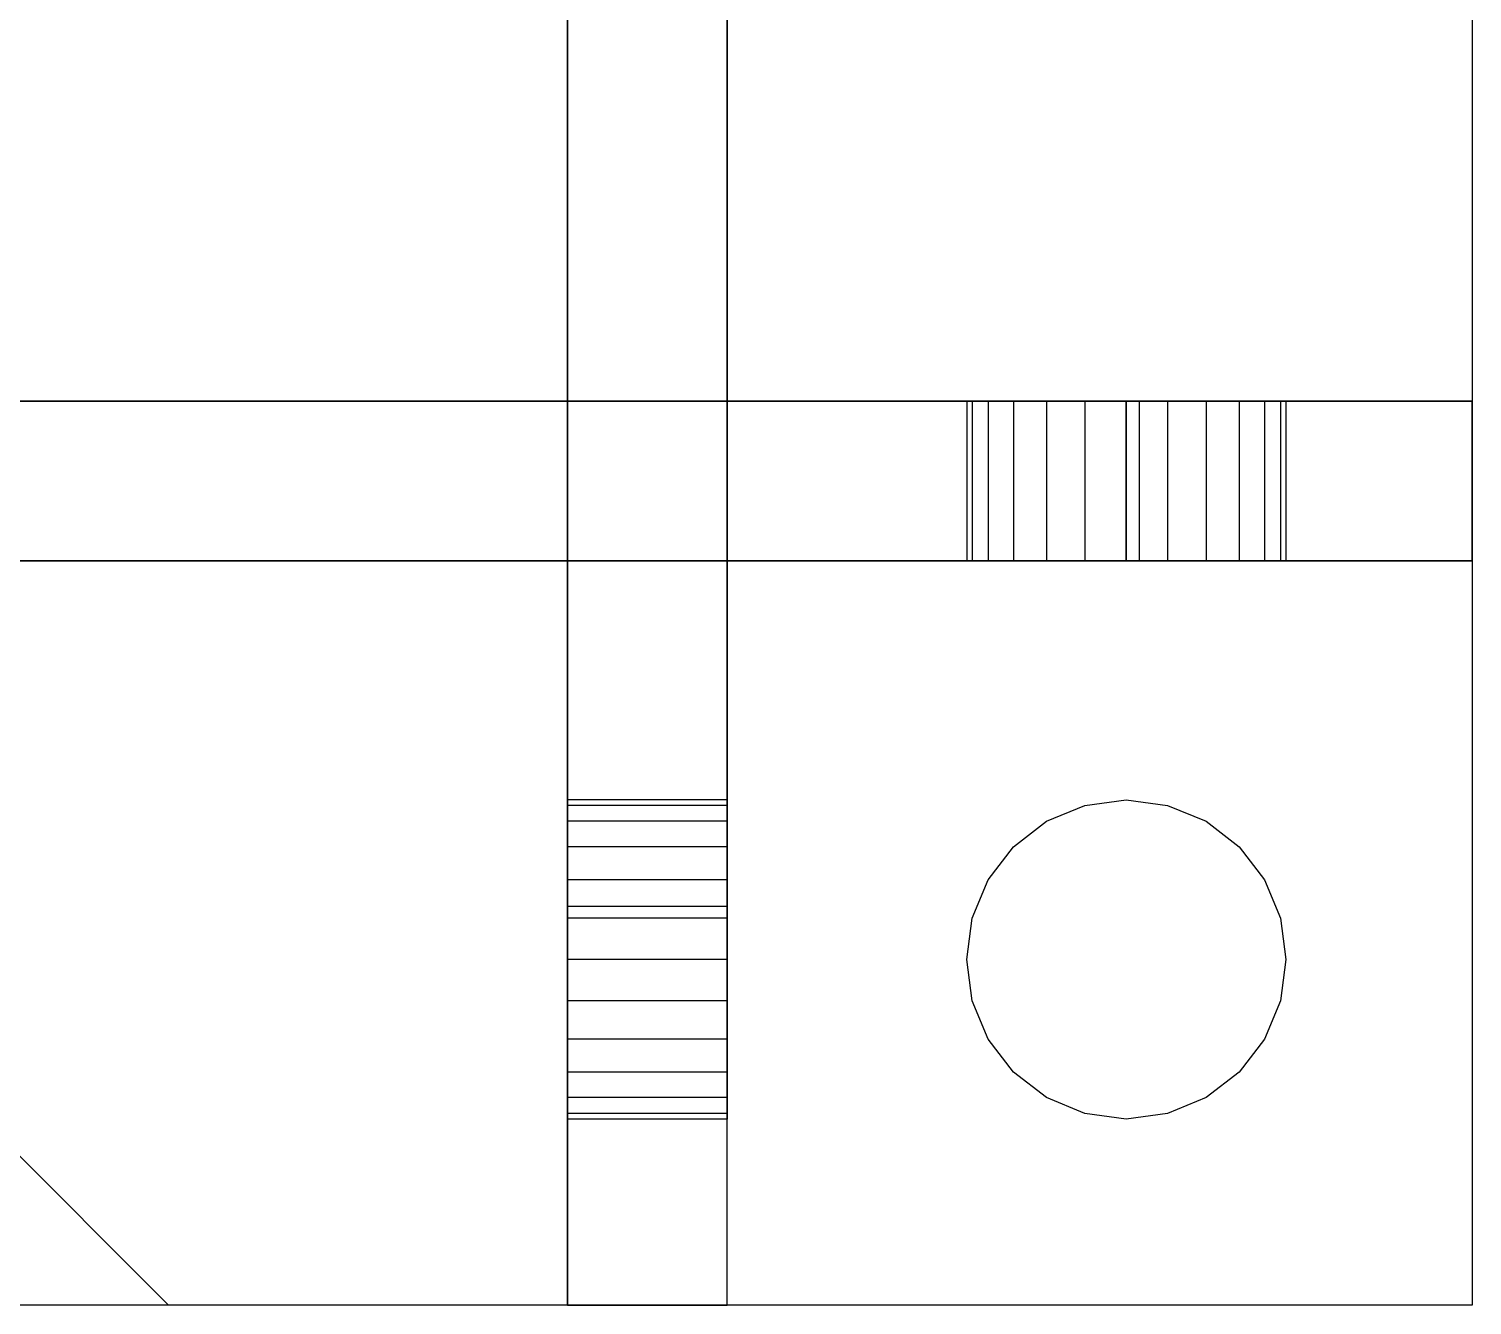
# Model space of a CAD drawing. Header units: metres. Extents: x -1 to 375, y 3 to 378.
# Drawn here: x 257.73 to 274.96, y 3.02 to 18.26 of the extents above; entities that cross this region are included whole.
import ezdxf

# ---------------------------------------------------------------- set-up
doc = ezdxf.new("R2010")
doc.units = ezdxf.units.M

msp = doc.modelspace()

# ---------------------------------------------------------------- linework, layer by layer
at = {"layer": 'Flat node sheet'}
for p, q in [((264.16, 33.497, 244.952), (264.16, 13.812, 244.952)), ((264.16, 33.497, -0.158), (264.16, 13.812, -0.158)), ((266.065, 33.497, 244.952), (266.065, 13.812, 244.952)), ((266.065, 33.497, -0.158), (266.065, 13.812, -0.158)), ((274.955, 33.497, 264.637), (274.955, 3.017, 264.637)), ((274.955, 33.497, 266.542), (274.955, 3.017, 266.542)), ((274.955, 33.497, 19.527), (274.955, 3.017, 19.527)), ((274.955, 33.497, 21.432), (274.955, 3.017, 21.432)), ((264.16, 3.017, 255.747), (264.16, 29.529, 255.747)), ((264.16, 3.017, 253.842), (264.16, 29.529, 253.842)), ((264.16, 3.017, 10.637), (264.16, 29.529, 10.637)), ((264.16, 3.017, 8.732), (264.16, 29.529, 8.732)), ((266.065, 3.017, 253.842), (266.065, 29.37, 253.842)), ((266.065, 3.017, 255.747), (266.065, 29.37, 255.747)), ((266.065, 3.017, 8.732), (266.065, 29.37, 8.732)), ((266.065, 3.017, 10.637), (266.065, 29.37, 10.637)), ((264.16, 3.017, 264.637), (264.16, 29.211, 264.637)), ((264.16, 29.211, 266.542), (264.16, 3.017, 266.542)), ((264.16, 3.017, 19.527), (264.16, 29.211, 19.527)), ((264.16, 29.211, 21.432), (264.16, 3.017, 21.432)), ((266.065, 3.017, 266.542), (266.065, 29.211, 266.542)), ((266.065, 3.017, 264.637), (266.065, 29.211, 264.637)), ((266.065, 3.017, 21.432), (266.065, 29.211, 21.432)), ((266.065, 3.017, 19.527), (266.065, 29.211, 19.527)), ((274.955, 22.702, 253.842), (274.955, 13.812, 253.842)), ((274.955, 22.702, 255.747), (274.955, 13.812, 255.747)), ((274.955, 22.702, 8.732), (274.955, 13.812, 8.732)), ((274.955, 22.702, 10.637), (274.955, 13.812, 10.637)), ((264.16, 3.017, 275.432), (264.16, 18.575, 275.432)), ((264.16, 3.017, 30.322), (264.16, 18.575, 30.322)), ((266.065, 3.017, 275.432), (266.065, 18.575, 275.432)), ((266.065, 3.017, 30.322), (266.065, 18.575, 30.322)), ((244.475, 13.812, 244.952), (274.955, 13.812, 244.952)), ((244.475, 13.812, 264.637), (270.986, 13.812, 264.637)), ((244.475, 13.812, 266.542), (270.827, 13.812, 266.542)), ((244.475, 13.812, -0.158), (274.955, 13.812, -0.158)), ((244.475, 13.812, 19.527), (270.986, 13.812, 19.527)), ((244.475, 13.812, 21.432), (270.827, 13.812, 21.432)), ((274.955, 13.812, 253.842), (248.761, 13.812, 253.842)), ((274.955, 13.812, 255.747), (248.761, 13.812, 255.747)), ((274.955, 13.812, 8.732), (248.761, 13.812, 8.732)), ((274.955, 13.812, 10.637), (248.761, 13.812, 10.637)), ((264.16, 13.812, 275.432), (255.27, 13.812, 275.432)), ((264.16, 13.812, 30.322), (255.27, 13.812, 30.322)), ((264.16, 11.907, 275.432), (264.16, 13.812, 275.432)), ((264.16, 13.812, 249.08), (266.065, 13.812, 249.08)), ((264.16, 11.907, 248.921), (264.16, 13.812, 249.08)), ((266.065, 13.812, 248.921), (264.16, 13.812, 248.921)), ((264.16, 13.812, 275.432), (264.16, 13.812, 249.08)), ((264.16, 13.812, 249.08), (264.16, 13.812, 248.921)), ((264.16, 13.812, 244.952), (264.16, 13.812, 249.08)), ((264.16, 13.812, 249.08), (264.16, 11.907, 249.08)), ((264.16, 13.812, 244.952), (266.065, 13.812, 244.952)), ((264.16, 13.812, 249.08), (266.065, 13.812, 249.08)), ((264.16, 11.907, 30.322), (264.16, 13.812, 30.322)), ((264.16, 13.812, 3.97), (266.065, 13.812, 3.97)), ((264.16, 11.907, 3.811), (264.16, 13.812, 3.97)), ((266.065, 13.812, 3.811), (264.16, 13.812, 3.811)), ((264.16, 13.812, 30.322), (264.16, 13.812, 3.97)), ((264.16, 13.812, 3.97), (264.16, 13.812, 3.811)), ((264.16, 13.812, -0.158), (264.16, 13.812, 3.97)), ((264.16, 13.812, 3.97), (264.16, 11.907, 3.97)), ((264.16, 13.812, -0.158), (266.065, 13.812, -0.158)), ((264.16, 13.812, 3.97), (266.065, 13.812, 3.97)), ((266.065, 11.907, 275.432), (266.065, 13.812, 275.432)), ((266.065, 11.907, 248.921), (266.065, 13.812, 249.08)), ((274.955, 13.812, 275.432), (266.065, 13.812, 275.432)), ((266.065, 13.812, 275.432), (266.065, 13.812, 249.08)), ((266.065, 13.812, 249.08), (266.065, 13.812, 248.921)), ((266.065, 13.812, 249.08), (266.065, 11.907, 249.08)), ((266.065, 13.812, 244.952), (266.065, 13.812, 249.08)), ((266.065, 11.907, 30.322), (266.065, 13.812, 30.322)), ((266.065, 11.907, 3.811), (266.065, 13.812, 3.97)), ((274.955, 13.812, 30.322), (266.065, 13.812, 30.322)), ((266.065, 13.812, 30.322), (266.065, 13.812, 3.97)), ((266.065, 13.812, 3.97), (266.065, 13.812, 3.811)), ((266.065, 13.812, 3.97), (266.065, 11.907, 3.97)), ((266.065, 13.812, -0.158), (266.065, 13.812, 3.97)), ((268.987, 13.812, 249.573), (268.923, 13.812, 249.08)), ((268.923, 13.812, 249.08), (268.987, 13.812, 248.587)), ((268.923, 13.812, 249.08), (268.923, 11.907, 249.08)), ((268.987, 13.812, 271.798), (268.923, 13.812, 271.305)), ((268.923, 13.812, 271.305), (268.987, 13.812, 270.812)), ((268.923, 13.812, 271.305), (268.923, 11.907, 271.305)), ((268.987, 13.812, 4.463), (268.923, 13.812, 3.97)), ((268.923, 13.812, 3.97), (268.987, 13.812, 3.477)), ((268.923, 13.812, 3.97), (268.923, 11.907, 3.97)), ((268.987, 13.812, 26.688), (268.923, 13.812, 26.195)), ((268.923, 13.812, 26.195), (268.987, 13.812, 25.702)), ((268.923, 13.812, 26.195), (268.923, 11.907, 26.195)), ((269.178, 13.812, 250.032), (268.987, 13.812, 249.573)), ((268.987, 13.812, 248.587), (269.178, 13.812, 248.127)), ((268.987, 13.812, 248.587), (268.987, 11.907, 248.587)), ((268.987, 13.812, 249.573), (268.987, 11.907, 249.573)), ((269.178, 13.812, 272.257), (268.987, 13.812, 271.798)), ((268.987, 13.812, 270.812), (269.178, 13.812, 270.352)), ((268.987, 13.812, 270.812), (268.987, 11.907, 270.812)), ((268.987, 13.812, 271.798), (268.987, 11.907, 271.798)), ((269.178, 13.812, 4.922), (268.987, 13.812, 4.463)), ((268.987, 13.812, 3.477), (269.178, 13.812, 3.017)), ((268.987, 13.812, 3.477), (268.987, 11.907, 3.477)), ((268.987, 13.812, 4.463), (268.987, 11.907, 4.463)), ((269.178, 13.812, 27.147), (268.987, 13.812, 26.688)), ((268.987, 13.812, 25.702), (269.178, 13.812, 25.242)), ((268.987, 13.812, 25.702), (268.987, 11.907, 25.702)), ((268.987, 13.812, 26.688), (268.987, 11.907, 26.688)), ((269.48, 13.812, 250.427), (269.178, 13.812, 250.032)), ((269.178, 13.812, 248.127), (269.48, 13.812, 247.733)), ((269.178, 13.812, 248.127), (269.178, 11.907, 248.127)), ((269.178, 13.812, 250.032), (269.178, 11.907, 250.032)), ((269.48, 13.812, 272.652), (269.178, 13.812, 272.257)), ((269.178, 13.812, 270.352), (269.48, 13.812, 269.958)), ((269.178, 13.812, 270.352), (269.178, 11.907, 270.352)), ((269.178, 13.812, 272.257), (269.178, 11.907, 272.257)), ((269.48, 13.812, 5.317), (269.178, 13.812, 4.922)), ((269.178, 13.812, 3.017), (269.48, 13.812, 2.623)), ((269.178, 13.812, 3.017), (269.178, 11.907, 3.017)), ((269.178, 13.812, 4.922), (269.178, 11.907, 4.922)), ((269.48, 13.812, 27.542), (269.178, 13.812, 27.147)), ((269.178, 13.812, 25.242), (269.48, 13.812, 24.848)), ((269.178, 13.812, 25.242), (269.178, 11.907, 25.242)), ((269.178, 13.812, 27.147), (269.178, 11.907, 27.147)), ((269.875, 13.812, 250.73), (269.48, 13.812, 250.427)), ((269.48, 13.812, 247.733), (269.875, 13.812, 247.43)), ((269.48, 13.812, 247.733), (269.48, 11.907, 247.733)), ((269.48, 13.812, 250.427), (269.48, 11.907, 250.427)), ((269.875, 13.812, 272.955), (269.48, 13.812, 272.652)), ((269.48, 13.812, 269.958), (269.875, 13.812, 269.655)), ((269.48, 13.812, 269.958), (269.48, 11.907, 269.958)), ((269.48, 13.812, 272.652), (269.48, 11.907, 272.652)), ((269.875, 13.812, 5.62), (269.48, 13.812, 5.317)), ((269.48, 13.812, 2.623), (269.875, 13.812, 2.32)), ((269.48, 13.812, 2.623), (269.48, 11.907, 2.623)), ((269.48, 13.812, 5.317), (269.48, 11.907, 5.317)), ((269.875, 13.812, 27.845), (269.48, 13.812, 27.542)), ((269.48, 13.812, 24.848), (269.875, 13.812, 24.545)), ((269.48, 13.812, 24.848), (269.48, 11.907, 24.848)), ((269.48, 13.812, 27.542), (269.48, 11.907, 27.542)), ((270.334, 13.812, 250.92), (269.875, 13.812, 250.73)), ((269.875, 13.812, 247.43), (270.334, 13.812, 247.24)), ((269.875, 13.812, 247.43), (269.875, 11.907, 247.43)), ((269.875, 13.812, 250.73), (269.875, 11.907, 250.73)), ((270.334, 13.812, 273.145), (269.875, 13.812, 272.955)), ((269.875, 13.812, 269.655), (270.334, 13.812, 269.465)), ((269.875, 13.812, 269.655), (269.875, 11.907, 269.655)), ((269.875, 13.812, 272.955), (269.875, 11.907, 272.955)), ((270.334, 13.812, 5.81), (269.875, 13.812, 5.62)), ((269.875, 13.812, 2.32), (270.334, 13.812, 2.13)), ((269.875, 13.812, 2.32), (269.875, 11.907, 2.32)), ((269.875, 13.812, 5.62), (269.875, 11.907, 5.62)), ((270.334, 13.812, 28.035), (269.875, 13.812, 27.845)), ((269.875, 13.812, 24.545), (270.334, 13.812, 24.355)), ((269.875, 13.812, 24.545), (269.875, 11.907, 24.545)), ((269.875, 13.812, 27.845), (269.875, 11.907, 27.845)), ((270.827, 13.812, 250.985), (270.334, 13.812, 250.92)), ((270.334, 13.812, 247.24), (270.827, 13.812, 247.175)), ((270.334, 13.812, 247.24), (270.334, 11.907, 247.24)), ((270.334, 13.812, 250.92), (270.334, 11.907, 250.92)), ((270.827, 13.812, 273.21), (270.334, 13.812, 273.145)), ((270.334, 13.812, 269.465), (270.827, 13.812, 269.4)), ((270.334, 13.812, 273.145), (270.334, 11.907, 273.145)), ((270.334, 13.812, 269.465), (270.334, 11.907, 269.465)), ((270.827, 13.812, 5.875), (270.334, 13.812, 5.81)), ((270.334, 13.812, 2.13), (270.827, 13.812, 2.065)), ((270.334, 13.812, 2.13), (270.334, 11.907, 2.13)), ((270.334, 13.812, 5.81), (270.334, 11.907, 5.81)), ((270.827, 13.812, 28.1), (270.334, 13.812, 28.035)), ((270.334, 13.812, 24.355), (270.827, 13.812, 24.29)), ((270.334, 13.812, 28.035), (270.334, 11.907, 28.035)), ((270.334, 13.812, 24.355), (270.334, 11.907, 24.355)), ((270.827, 11.907, 266.542), (270.827, 13.812, 266.542)), ((271.321, 13.812, 250.92), (270.827, 13.812, 250.985)), ((270.827, 13.812, 250.985), (270.827, 11.907, 250.985)), ((270.827, 13.812, 266.542), (274.955, 13.812, 270.67)), ((270.827, 13.812, 264.637), (270.827, 13.812, 266.542)), ((270.827, 11.907, 21.432), (270.827, 13.812, 21.432)), ((271.321, 13.812, 5.81), (270.827, 13.812, 5.875)), ((270.827, 13.812, 5.875), (270.827, 11.907, 5.875)), ((270.827, 13.812, 21.432), (274.955, 13.812, 25.56)), ((270.827, 13.812, 19.527), (270.827, 13.812, 21.432)), ((270.827, 11.907, 264.637), (270.827, 13.812, 264.637)), ((270.827, 13.812, 247.175), (271.321, 13.812, 247.24)), ((270.827, 13.812, 247.175), (270.827, 11.907, 247.175)), ((270.827, 13.812, 269.4), (271.321, 13.812, 269.465)), ((271.321, 13.812, 273.145), (270.827, 13.812, 273.21)), ((270.827, 13.812, 273.21), (270.827, 11.907, 273.21)), ((270.827, 13.812, 269.4), (270.827, 11.907, 269.4)), ((274.955, 13.812, 264.637), (270.827, 13.812, 264.637)), ((270.827, 13.812, 266.542), (270.827, 11.907, 266.542)), ((270.986, 13.812, 264.637), (270.827, 13.812, 266.542)), ((270.827, 13.812, 266.542), (270.986, 13.812, 266.542)), ((270.827, 11.907, 19.527), (270.827, 13.812, 19.527)), ((270.827, 13.812, 2.065), (271.321, 13.812, 2.13)), ((270.827, 13.812, 2.065), (270.827, 11.907, 2.065)), ((270.827, 13.812, 24.29), (271.321, 13.812, 24.355)), ((271.321, 13.812, 28.035), (270.827, 13.812, 28.1)), ((270.827, 13.812, 28.1), (270.827, 11.907, 28.1)), ((270.827, 13.812, 24.29), (270.827, 11.907, 24.29)), ((274.955, 13.812, 19.527), (270.827, 13.812, 19.527)), ((270.827, 13.812, 21.432), (270.827, 11.907, 21.432)), ((270.986, 13.812, 19.527), (270.827, 13.812, 21.432)), ((270.827, 13.812, 21.432), (270.986, 13.812, 21.432)), ((270.986, 11.907, 264.637), (270.986, 13.812, 264.637)), ((270.986, 11.907, 266.542), (270.986, 13.812, 266.542)), ((270.986, 11.907, 19.527), (270.986, 13.812, 19.527)), ((270.986, 11.907, 21.432), (270.986, 13.812, 21.432)), ((271.321, 13.812, 247.24), (271.78, 13.812, 247.43)), ((271.78, 13.812, 250.73), (271.321, 13.812, 250.92)), ((271.321, 13.812, 247.24), (271.321, 11.907, 247.24)), ((271.321, 13.812, 250.92), (271.321, 11.907, 250.92)), ((271.321, 13.812, 269.465), (271.78, 13.812, 269.655)), ((271.78, 13.812, 272.955), (271.321, 13.812, 273.145)), ((271.321, 13.812, 273.145), (271.321, 11.907, 273.145)), ((271.321, 13.812, 269.465), (271.321, 11.907, 269.465)), ((271.321, 13.812, 2.13), (271.78, 13.812, 2.32)), ((271.78, 13.812, 5.62), (271.321, 13.812, 5.81)), ((271.321, 13.812, 2.13), (271.321, 11.907, 2.13)), ((271.321, 13.812, 5.81), (271.321, 11.907, 5.81)), ((271.321, 13.812, 24.355), (271.78, 13.812, 24.545)), ((271.78, 13.812, 27.845), (271.321, 13.812, 28.035)), ((271.321, 13.812, 28.035), (271.321, 11.907, 28.035)), ((271.321, 13.812, 24.355), (271.321, 11.907, 24.355)), ((271.78, 13.812, 247.43), (272.175, 13.812, 247.733)), ((272.175, 13.812, 250.427), (271.78, 13.812, 250.73)), ((271.78, 13.812, 250.73), (271.78, 11.907, 250.73)), ((271.78, 13.812, 247.43), (271.78, 11.907, 247.43)), ((271.78, 13.812, 269.655), (272.175, 13.812, 269.958)), ((272.175, 13.812, 272.652), (271.78, 13.812, 272.955)), ((271.78, 13.812, 272.955), (271.78, 11.907, 272.955)), ((271.78, 13.812, 269.655), (271.78, 11.907, 269.655)), ((271.78, 13.812, 2.32), (272.175, 13.812, 2.623)), ((272.175, 13.812, 5.317), (271.78, 13.812, 5.62)), ((271.78, 13.812, 5.62), (271.78, 11.907, 5.62)), ((271.78, 13.812, 2.32), (271.78, 11.907, 2.32)), ((271.78, 13.812, 24.545), (272.175, 13.812, 24.848)), ((272.175, 13.812, 27.542), (271.78, 13.812, 27.845)), ((271.78, 13.812, 27.845), (271.78, 11.907, 27.845)), ((271.78, 13.812, 24.545), (271.78, 11.907, 24.545)), ((272.175, 13.812, 247.733), (272.477, 13.812, 248.127)), ((272.477, 13.812, 250.032), (272.175, 13.812, 250.427)), ((272.175, 13.812, 250.427), (272.175, 11.907, 250.427)), ((272.175, 13.812, 247.733), (272.175, 11.907, 247.733)), ((272.175, 13.812, 269.958), (272.477, 13.812, 270.352)), ((272.477, 13.812, 272.257), (272.175, 13.812, 272.652)), ((272.175, 13.812, 272.652), (272.175, 11.907, 272.652)), ((272.175, 13.812, 269.958), (272.175, 11.907, 269.958)), ((272.175, 13.812, 2.623), (272.477, 13.812, 3.017)), ((272.477, 13.812, 4.922), (272.175, 13.812, 5.317)), ((272.175, 13.812, 5.317), (272.175, 11.907, 5.317)), ((272.175, 13.812, 2.623), (272.175, 11.907, 2.623)), ((272.175, 13.812, 24.848), (272.477, 13.812, 25.242)), ((272.477, 13.812, 27.147), (272.175, 13.812, 27.542)), ((272.175, 13.812, 27.542), (272.175, 11.907, 27.542)), ((272.175, 13.812, 24.848), (272.175, 11.907, 24.848)), ((272.477, 13.812, 248.127), (272.668, 13.812, 248.587)), ((272.668, 13.812, 249.573), (272.477, 13.812, 250.032)), ((272.477, 13.812, 250.032), (272.477, 11.907, 250.032)), ((272.477, 13.812, 248.127), (272.477, 11.907, 248.127)), ((272.477, 13.812, 270.352), (272.668, 13.812, 270.812)), ((272.668, 13.812, 271.798), (272.477, 13.812, 272.257)), ((272.477, 13.812, 272.257), (272.477, 11.907, 272.257)), ((272.477, 13.812, 270.352), (272.477, 11.907, 270.352)), ((272.477, 13.812, 3.017), (272.668, 13.812, 3.477)), ((272.668, 13.812, 4.463), (272.477, 13.812, 4.922)), ((272.477, 13.812, 4.922), (272.477, 11.907, 4.922)), ((272.477, 13.812, 3.017), (272.477, 11.907, 3.017)), ((272.477, 13.812, 25.242), (272.668, 13.812, 25.702)), ((272.668, 13.812, 26.688), (272.477, 13.812, 27.147)), ((272.477, 13.812, 27.147), (272.477, 11.907, 27.147)), ((272.477, 13.812, 25.242), (272.477, 11.907, 25.242)), ((272.668, 13.812, 248.587), (272.733, 13.812, 249.08)), ((272.733, 13.812, 249.08), (272.668, 13.812, 249.573)), ((272.668, 13.812, 249.573), (272.668, 11.907, 249.573)), ((272.668, 13.812, 248.587), (272.668, 11.907, 248.587)), ((272.668, 13.812, 270.812), (272.733, 13.812, 271.305)), ((272.733, 13.812, 271.305), (272.668, 13.812, 271.798)), ((272.668, 13.812, 271.798), (272.668, 11.907, 271.798)), ((272.668, 13.812, 270.812), (272.668, 11.907, 270.812)), ((272.668, 13.812, 3.477), (272.733, 13.812, 3.97)), ((272.733, 13.812, 3.97), (272.668, 13.812, 4.463)), ((272.668, 13.812, 4.463), (272.668, 11.907, 4.463)), ((272.668, 13.812, 3.477), (272.668, 11.907, 3.477)), ((272.668, 13.812, 25.702), (272.733, 13.812, 26.195)), ((272.733, 13.812, 26.195), (272.668, 13.812, 26.688)), ((272.668, 13.812, 26.688), (272.668, 11.907, 26.688)), ((272.668, 13.812, 25.702), (272.668, 11.907, 25.702)), ((272.733, 13.812, 249.08), (272.733, 11.907, 249.08)), ((272.733, 13.812, 271.305), (272.733, 11.907, 271.305)), ((272.733, 13.812, 3.97), (272.733, 11.907, 3.97)), ((272.733, 13.812, 26.195), (272.733, 11.907, 26.195)), ((274.955, 11.907, 244.952), (274.955, 13.812, 244.952)), ((274.955, 11.907, 264.637), (274.955, 13.812, 264.637)), ((274.955, 11.907, 270.67), (274.955, 13.812, 270.67)), ((274.955, 11.907, 275.432), (274.955, 13.812, 275.432)), ((274.955, 13.812, 275.432), (274.955, 13.812, 270.67)), ((274.955, 13.812, 244.952), (274.955, 13.812, 264.637)), ((274.955, 13.812, 253.842), (274.955, 13.812, 255.747)), ((274.955, 11.907, -0.158), (274.955, 13.812, -0.158)), ((274.955, 11.907, 19.527), (274.955, 13.812, 19.527)), ((274.955, 11.907, 25.56), (274.955, 13.812, 25.56)), ((274.955, 11.907, 30.322), (274.955, 13.812, 30.322)), ((274.955, 13.812, 30.322), (274.955, 13.812, 25.56)), ((274.955, 13.812, -0.158), (274.955, 13.812, 19.527)), ((274.955, 13.812, 8.732), (274.955, 13.812, 10.637)), ((244.475, 11.907, 244.952), (274.955, 11.907, 244.952)), ((244.475, 11.907, 264.637), (270.986, 11.907, 264.637)), ((244.475, 11.907, 266.542), (270.827, 11.907, 266.542)), ((244.475, 11.907, -0.158), (274.955, 11.907, -0.158)), ((244.475, 11.907, 19.527), (270.986, 11.907, 19.527)), ((244.475, 11.907, 21.432), (270.827, 11.907, 21.432)), ((248.761, 11.907, 253.842), (274.955, 11.907, 253.842)), ((274.955, 11.907, 255.747), (248.761, 11.907, 255.747)), ((248.761, 11.907, 8.732), (274.955, 11.907, 8.732)), ((274.955, 11.907, 10.637), (248.761, 11.907, 10.637)), ((264.16, 11.907, 275.432), (255.27, 11.907, 275.432)), ((264.16, 11.907, 30.322), (255.27, 11.907, 30.322)), ((264.16, 11.907, 275.432), (264.16, 11.907, 248.921)), ((266.065, 11.907, 248.921), (264.16, 11.907, 248.921)), ((264.16, 11.907, 249.08), (264.16, 7.78, 244.952)), ((264.16, 11.907, 249.08), (266.065, 11.907, 249.08)), ((264.16, 11.907, 30.322), (264.16, 11.907, 3.811)), ((266.065, 11.907, 3.811), (264.16, 11.907, 3.811)), ((264.16, 11.907, 3.97), (264.16, 7.78, -0.158)), ((264.16, 11.907, 3.97), (266.065, 11.907, 3.97)), ((274.955, 11.907, 275.432), (266.065, 11.907, 275.432)), ((266.065, 11.907, 275.432), (266.065, 11.907, 248.921)), ((266.065, 11.907, 249.08), (266.065, 7.78, 244.952)), ((274.955, 11.907, 30.322), (266.065, 11.907, 30.322)), ((266.065, 11.907, 30.322), (266.065, 11.907, 3.811)), ((266.065, 11.907, 3.97), (266.065, 7.78, -0.158)), ((268.923, 11.907, 249.08), (268.987, 11.907, 248.587)), ((268.987, 11.907, 249.573), (268.923, 11.907, 249.08)), ((268.923, 11.907, 271.305), (268.987, 11.907, 270.812)), ((268.987, 11.907, 271.798), (268.923, 11.907, 271.305)), ((268.923, 11.907, 3.97), (268.987, 11.907, 3.477)), ((268.987, 11.907, 4.463), (268.923, 11.907, 3.97)), ((268.923, 11.907, 26.195), (268.987, 11.907, 25.702)), ((268.987, 11.907, 26.688), (268.923, 11.907, 26.195)), ((268.987, 11.907, 248.587), (269.178, 11.907, 248.127)), ((269.178, 11.907, 250.032), (268.987, 11.907, 249.573)), ((268.987, 11.907, 270.812), (269.178, 11.907, 270.352)), ((269.178, 11.907, 272.257), (268.987, 11.907, 271.798)), ((268.987, 11.907, 3.477), (269.178, 11.907, 3.017)), ((269.178, 11.907, 4.922), (268.987, 11.907, 4.463)), ((268.987, 11.907, 25.702), (269.178, 11.907, 25.242)), ((269.178, 11.907, 27.147), (268.987, 11.907, 26.688)), ((269.178, 11.907, 248.127), (269.48, 11.907, 247.733)), ((269.48, 11.907, 250.427), (269.178, 11.907, 250.032)), ((269.178, 11.907, 270.352), (269.48, 11.907, 269.958)), ((269.48, 11.907, 272.652), (269.178, 11.907, 272.257)), ((269.178, 11.907, 3.017), (269.48, 11.907, 2.623)), ((269.48, 11.907, 5.317), (269.178, 11.907, 4.922)), ((269.178, 11.907, 25.242), (269.48, 11.907, 24.848)), ((269.48, 11.907, 27.542), (269.178, 11.907, 27.147)), ((269.48, 11.907, 247.733), (269.875, 11.907, 247.43)), ((269.875, 11.907, 250.73), (269.48, 11.907, 250.427)), ((269.48, 11.907, 269.958), (269.875, 11.907, 269.655)), ((269.875, 11.907, 272.955), (269.48, 11.907, 272.652)), ((269.48, 11.907, 2.623), (269.875, 11.907, 2.32)), ((269.875, 11.907, 5.62), (269.48, 11.907, 5.317)), ((269.48, 11.907, 24.848), (269.875, 11.907, 24.545)), ((269.875, 11.907, 27.845), (269.48, 11.907, 27.542)), ((269.875, 11.907, 247.43), (270.334, 11.907, 247.24)), ((270.334, 11.907, 250.92), (269.875, 11.907, 250.73)), ((270.334, 11.907, 273.145), (269.875, 11.907, 272.955)), ((269.875, 11.907, 269.655), (270.334, 11.907, 269.465)), ((269.875, 11.907, 2.32), (270.334, 11.907, 2.13)), ((270.334, 11.907, 5.81), (269.875, 11.907, 5.62)), ((270.334, 11.907, 28.035), (269.875, 11.907, 27.845)), ((269.875, 11.907, 24.545), (270.334, 11.907, 24.355)), ((270.334, 11.907, 247.24), (270.827, 11.907, 247.175)), ((270.827, 11.907, 250.985), (270.334, 11.907, 250.92)), ((270.827, 11.907, 273.21), (270.334, 11.907, 273.145)), ((270.334, 11.907, 269.465), (270.827, 11.907, 269.4)), ((270.334, 11.907, 2.13), (270.827, 11.907, 2.065)), ((270.827, 11.907, 5.875), (270.334, 11.907, 5.81)), ((270.827, 11.907, 28.1), (270.334, 11.907, 28.035)), ((270.334, 11.907, 24.355), (270.827, 11.907, 24.29)), ((270.827, 11.907, 264.637), (270.827, 11.907, 266.542)), ((270.827, 11.907, 266.542), (274.955, 11.907, 270.67)), ((271.321, 11.907, 250.92), (270.827, 11.907, 250.985)), ((270.827, 11.907, 19.527), (270.827, 11.907, 21.432)), ((270.827, 11.907, 21.432), (274.955, 11.907, 25.56)), ((271.321, 11.907, 5.81), (270.827, 11.907, 5.875)), ((274.955, 11.907, 264.637), (270.827, 11.907, 264.637)), ((270.827, 11.907, 247.175), (271.321, 11.907, 247.24)), ((271.321, 11.907, 273.145), (270.827, 11.907, 273.21)), ((270.827, 11.907, 269.4), (271.321, 11.907, 269.465)), ((270.986, 11.907, 264.637), (270.827, 11.907, 266.542)), ((270.827, 11.907, 266.542), (270.986, 11.907, 266.542)), ((274.955, 11.907, 19.527), (270.827, 11.907, 19.527)), ((270.827, 11.907, 2.065), (271.321, 11.907, 2.13)), ((271.321, 11.907, 28.035), (270.827, 11.907, 28.1)), ((270.827, 11.907, 24.29), (271.321, 11.907, 24.355)), ((270.986, 11.907, 19.527), (270.827, 11.907, 21.432)), ((270.827, 11.907, 21.432), (270.986, 11.907, 21.432)), ((271.321, 11.907, 247.24), (271.78, 11.907, 247.43)), ((271.78, 11.907, 250.73), (271.321, 11.907, 250.92)), ((271.78, 11.907, 272.955), (271.321, 11.907, 273.145)), ((271.321, 11.907, 269.465), (271.78, 11.907, 269.655)), ((271.321, 11.907, 2.13), (271.78, 11.907, 2.32)), ((271.78, 11.907, 5.62), (271.321, 11.907, 5.81)), ((271.78, 11.907, 27.845), (271.321, 11.907, 28.035)), ((271.321, 11.907, 24.355), (271.78, 11.907, 24.545)), ((272.175, 11.907, 250.427), (271.78, 11.907, 250.73)), ((271.78, 11.907, 247.43), (272.175, 11.907, 247.733)), ((272.175, 11.907, 272.652), (271.78, 11.907, 272.955)), ((271.78, 11.907, 269.655), (272.175, 11.907, 269.958)), ((272.175, 11.907, 5.317), (271.78, 11.907, 5.62)), ((271.78, 11.907, 2.32), (272.175, 11.907, 2.623)), ((272.175, 11.907, 27.542), (271.78, 11.907, 27.845)), ((271.78, 11.907, 24.545), (272.175, 11.907, 24.848)), ((272.477, 11.907, 250.032), (272.175, 11.907, 250.427)), ((272.175, 11.907, 247.733), (272.477, 11.907, 248.127)), ((272.477, 11.907, 272.257), (272.175, 11.907, 272.652)), ((272.175, 11.907, 269.958), (272.477, 11.907, 270.352)), ((272.477, 11.907, 4.922), (272.175, 11.907, 5.317)), ((272.175, 11.907, 2.623), (272.477, 11.907, 3.017)), ((272.477, 11.907, 27.147), (272.175, 11.907, 27.542)), ((272.175, 11.907, 24.848), (272.477, 11.907, 25.242)), ((272.668, 11.907, 249.573), (272.477, 11.907, 250.032)), ((272.477, 11.907, 248.127), (272.668, 11.907, 248.587)), ((272.668, 11.907, 271.798), (272.477, 11.907, 272.257)), ((272.477, 11.907, 270.352), (272.668, 11.907, 270.812)), ((272.668, 11.907, 4.463), (272.477, 11.907, 4.922)), ((272.477, 11.907, 3.017), (272.668, 11.907, 3.477)), ((272.668, 11.907, 26.688), (272.477, 11.907, 27.147)), ((272.477, 11.907, 25.242), (272.668, 11.907, 25.702)), ((272.733, 11.907, 249.08), (272.668, 11.907, 249.573)), ((272.668, 11.907, 248.587), (272.733, 11.907, 249.08)), ((272.733, 11.907, 271.305), (272.668, 11.907, 271.798)), ((272.668, 11.907, 270.812), (272.733, 11.907, 271.305)), ((272.733, 11.907, 3.97), (272.668, 11.907, 4.463)), ((272.668, 11.907, 3.477), (272.733, 11.907, 3.97)), ((272.733, 11.907, 26.195), (272.668, 11.907, 26.688)), ((272.668, 11.907, 25.702), (272.733, 11.907, 26.195)), ((274.955, 11.907, 244.952), (274.955, 11.907, 264.637)), ((274.955, 11.907, 275.432), (274.955, 11.907, 270.67)), ((274.955, 11.907, 253.842), (274.955, 3.017, 253.842)), ((274.955, 11.907, 253.842), (274.955, 11.907, 255.747)), ((274.955, 11.907, 255.747), (274.955, 3.017, 255.747)), ((274.955, 11.907, -0.158), (274.955, 11.907, 19.527)), ((274.955, 11.907, 30.322), (274.955, 11.907, 25.56)), ((274.955, 11.907, 8.732), (274.955, 3.017, 8.732)), ((274.955, 11.907, 8.732), (274.955, 11.907, 10.637)), ((274.955, 11.907, 10.637), (274.955, 3.017, 10.637)), ((264.16, 9.05, 249.08), (264.16, 8.985, 248.587)), ((264.16, 8.985, 249.573), (264.16, 9.05, 249.08)), ((266.065, 9.05, 249.08), (264.16, 9.05, 249.08)), ((264.16, 9.05, 3.97), (264.16, 8.985, 3.477)), ((264.16, 8.985, 4.463), (264.16, 9.05, 3.97)), ((266.065, 9.05, 3.97), (264.16, 9.05, 3.97)), ((264.16, 8.985, 248.587), (264.16, 8.795, 248.127)), ((264.16, 8.795, 250.032), (264.16, 8.985, 249.573)), ((266.065, 8.985, 248.587), (264.16, 8.985, 248.587)), ((266.065, 8.985, 249.573), (264.16, 8.985, 249.573)), ((264.16, 8.985, 3.477), (264.16, 8.795, 3.017)), ((264.16, 8.795, 4.922), (264.16, 8.985, 4.463)), ((266.065, 8.985, 3.477), (264.16, 8.985, 3.477)), ((266.065, 8.985, 4.463), (264.16, 8.985, 4.463)), ((266.065, 8.985, 249.573), (266.065, 9.05, 249.08)), ((266.065, 9.05, 249.08), (266.065, 8.985, 248.587)), ((266.065, 8.985, 4.463), (266.065, 9.05, 3.97)), ((266.065, 9.05, 3.97), (266.065, 8.985, 3.477)), ((266.065, 8.795, 250.032), (266.065, 8.985, 249.573)), ((266.065, 8.985, 248.587), (266.065, 8.795, 248.127)), ((266.065, 8.795, 4.922), (266.065, 8.985, 4.463)), ((266.065, 8.985, 3.477), (266.065, 8.795, 3.017)), ((269.875, 8.795, 266.542), (270.334, 8.985, 266.542)), ((269.875, 8.795, 264.637), (270.334, 8.985, 264.637)), ((269.875, 8.795, 21.432), (270.334, 8.985, 21.432)), ((269.875, 8.795, 19.527), (270.334, 8.985, 19.527)), ((270.334, 8.985, 266.542), (270.827, 9.05, 266.542)), ((270.334, 8.985, 264.637), (270.827, 9.05, 264.637)), ((270.334, 8.985, 21.432), (270.827, 9.05, 21.432)), ((270.334, 8.985, 19.527), (270.827, 9.05, 19.527)), ((270.334, 8.985, 266.542), (270.334, 8.985, 264.637)), ((270.334, 8.985, 21.432), (270.334, 8.985, 19.527)), ((270.827, 9.05, 266.542), (271.321, 8.985, 266.542)), ((270.827, 9.05, 264.637), (271.321, 8.985, 264.637)), ((270.827, 9.05, 266.542), (270.827, 9.05, 264.637)), ((270.827, 9.05, 21.432), (271.321, 8.985, 21.432)), ((270.827, 9.05, 19.527), (271.321, 8.985, 19.527)), ((270.827, 9.05, 21.432), (270.827, 9.05, 19.527)), ((271.321, 8.985, 266.542), (271.78, 8.795, 266.542)), ((271.321, 8.985, 264.637), (271.78, 8.795, 264.637)), ((271.321, 8.985, 266.542), (271.321, 8.985, 264.637)), ((271.321, 8.985, 21.432), (271.78, 8.795, 21.432)), ((271.321, 8.985, 19.527), (271.78, 8.795, 19.527)), ((271.321, 8.985, 21.432), (271.321, 8.985, 19.527)), ((264.16, 8.492, 250.427), (264.16, 8.795, 250.032)), ((264.16, 8.795, 248.127), (264.16, 8.492, 247.733)), ((266.065, 8.795, 250.032), (264.16, 8.795, 250.032)), ((266.065, 8.795, 248.127), (264.16, 8.795, 248.127)), ((264.16, 8.492, 5.317), (264.16, 8.795, 4.922)), ((264.16, 8.795, 3.017), (264.16, 8.492, 2.623)), ((266.065, 8.795, 4.922), (264.16, 8.795, 4.922)), ((266.065, 8.795, 3.017), (264.16, 8.795, 3.017)), ((266.065, 8.492, 250.427), (266.065, 8.795, 250.032)), ((266.065, 8.795, 248.127), (266.065, 8.492, 247.733)), ((266.065, 8.492, 5.317), (266.065, 8.795, 4.922)), ((266.065, 8.795, 3.017), (266.065, 8.492, 2.623)), ((269.48, 8.492, 266.542), (269.875, 8.795, 266.542)), ((269.48, 8.492, 264.637), (269.875, 8.795, 264.637)), ((269.48, 8.492, 21.432), (269.875, 8.795, 21.432)), ((269.48, 8.492, 19.527), (269.875, 8.795, 19.527)), ((269.875, 8.795, 266.542), (269.875, 8.795, 264.637)), ((269.875, 8.795, 21.432), (269.875, 8.795, 19.527)), ((271.78, 8.795, 266.542), (272.175, 8.492, 266.542)), ((271.78, 8.795, 264.637), (272.175, 8.492, 264.637)), ((271.78, 8.795, 266.542), (271.78, 8.795, 264.637)), ((271.78, 8.795, 21.432), (272.175, 8.492, 21.432)), ((271.78, 8.795, 19.527), (272.175, 8.492, 19.527)), ((271.78, 8.795, 21.432), (271.78, 8.795, 19.527)), ((264.16, 8.097, 250.73), (264.16, 8.492, 250.427)), ((264.16, 8.492, 247.733), (264.16, 8.097, 247.43)), ((266.065, 8.492, 250.427), (264.16, 8.492, 250.427)), ((266.065, 8.492, 247.733), (264.16, 8.492, 247.733)), ((264.16, 8.097, 5.62), (264.16, 8.492, 5.317)), ((264.16, 8.492, 2.623), (264.16, 8.097, 2.32)), ((266.065, 8.492, 5.317), (264.16, 8.492, 5.317)), ((266.065, 8.492, 2.623), (264.16, 8.492, 2.623)), ((266.065, 8.097, 250.73), (266.065, 8.492, 250.427)), ((266.065, 8.492, 247.733), (266.065, 8.097, 247.43)), ((266.065, 8.097, 5.62), (266.065, 8.492, 5.317)), ((266.065, 8.492, 2.623), (266.065, 8.097, 2.32)), ((269.178, 8.097, 266.542), (269.48, 8.492, 266.542)), ((269.178, 8.097, 264.637), (269.48, 8.492, 264.637)), ((269.178, 8.097, 21.432), (269.48, 8.492, 21.432)), ((269.178, 8.097, 19.527), (269.48, 8.492, 19.527)), ((269.48, 8.492, 266.542), (269.48, 8.492, 264.637)), ((269.48, 8.492, 21.432), (269.48, 8.492, 19.527)), ((272.175, 8.492, 266.542), (272.477, 8.097, 266.542)), ((272.175, 8.492, 264.637), (272.477, 8.097, 264.637)), ((272.175, 8.492, 266.542), (272.175, 8.492, 264.637)), ((272.175, 8.492, 21.432), (272.477, 8.097, 21.432)), ((272.175, 8.492, 19.527), (272.477, 8.097, 19.527)), ((272.175, 8.492, 21.432), (272.175, 8.492, 19.527)), ((264.16, 7.638, 250.92), (264.16, 8.097, 250.73)), ((264.16, 8.097, 247.43), (264.16, 7.638, 247.24)), ((266.065, 8.097, 250.73), (264.16, 8.097, 250.73)), ((266.065, 8.097, 247.43), (264.16, 8.097, 247.43)), ((264.16, 7.638, 5.81), (264.16, 8.097, 5.62)), ((264.16, 8.097, 2.32), (264.16, 7.638, 2.13)), ((266.065, 8.097, 5.62), (264.16, 8.097, 5.62)), ((266.065, 8.097, 2.32), (264.16, 8.097, 2.32)), ((266.065, 7.638, 250.92), (266.065, 8.097, 250.73)), ((266.065, 8.097, 247.43), (266.065, 7.638, 247.24)), ((266.065, 7.638, 5.81), (266.065, 8.097, 5.62)), ((266.065, 8.097, 2.32), (266.065, 7.638, 2.13)), ((268.987, 7.638, 266.542), (269.178, 8.097, 266.542)), ((268.987, 7.638, 264.637), (269.178, 8.097, 264.637)), ((268.987, 7.638, 21.432), (269.178, 8.097, 21.432)), ((268.987, 7.638, 19.527), (269.178, 8.097, 19.527)), ((269.178, 8.097, 266.542), (269.178, 8.097, 264.637)), ((269.178, 8.097, 21.432), (269.178, 8.097, 19.527)), ((272.477, 8.097, 266.542), (272.668, 7.638, 266.542)), ((272.477, 8.097, 264.637), (272.668, 7.638, 264.637)), ((272.477, 8.097, 266.542), (272.477, 8.097, 264.637)), ((272.477, 8.097, 21.432), (272.668, 7.638, 21.432)), ((272.477, 8.097, 19.527), (272.668, 7.638, 19.527)), ((272.477, 8.097, 21.432), (272.477, 8.097, 19.527)), ((264.16, 3.017, 244.952), (264.16, 7.78, 244.952)), ((264.16, 7.78, 244.952), (266.065, 7.78, 244.952)), ((264.16, 3.017, -0.158), (264.16, 7.78, -0.158)), ((264.16, 7.78, -0.158), (266.065, 7.78, -0.158)), ((266.065, 3.017, 244.952), (266.065, 7.78, 244.952)), ((266.065, 3.017, -0.158), (266.065, 7.78, -0.158)), ((264.16, 7.145, 250.985), (264.16, 7.638, 250.92)), ((264.16, 7.638, 247.24), (264.16, 7.145, 247.175)), ((266.065, 7.638, 250.92), (264.16, 7.638, 250.92)), ((266.065, 7.638, 247.24), (264.16, 7.638, 247.24)), ((264.16, 7.145, 5.875), (264.16, 7.638, 5.81)), ((264.16, 7.638, 2.13), (264.16, 7.145, 2.065)), ((266.065, 7.638, 5.81), (264.16, 7.638, 5.81)), ((266.065, 7.638, 2.13), (264.16, 7.638, 2.13)), ((266.065, 7.145, 250.985), (266.065, 7.638, 250.92)), ((266.065, 7.638, 247.24), (266.065, 7.145, 247.175)), ((266.065, 7.145, 5.875), (266.065, 7.638, 5.81)), ((266.065, 7.638, 2.13), (266.065, 7.145, 2.065)), ((268.923, 7.145, 266.542), (268.987, 7.638, 266.542)), ((268.923, 7.145, 264.637), (268.987, 7.638, 264.637)), ((268.923, 7.145, 21.432), (268.987, 7.638, 21.432)), ((268.923, 7.145, 19.527), (268.987, 7.638, 19.527)), ((268.987, 7.638, 266.542), (268.987, 7.638, 264.637)), ((268.987, 7.638, 21.432), (268.987, 7.638, 19.527)), ((272.668, 7.638, 266.542), (272.733, 7.145, 266.542)), ((272.668, 7.638, 264.637), (272.733, 7.145, 264.637)), ((272.668, 7.638, 266.542), (272.668, 7.638, 264.637)), ((272.668, 7.638, 21.432), (272.733, 7.145, 21.432)), ((272.668, 7.638, 19.527), (272.733, 7.145, 19.527)), ((272.668, 7.638, 21.432), (272.668, 7.638, 19.527)), ((259.398, 3.017, 253.842), (255.27, 7.145, 253.842)), ((259.398, 3.017, 255.747), (255.27, 7.145, 255.747)), ((259.398, 3.017, 8.732), (255.27, 7.145, 8.732)), ((259.398, 3.017, 10.637), (255.27, 7.145, 10.637)), ((264.16, 6.652, 250.92), (264.16, 7.145, 250.985)), ((264.16, 7.145, 247.175), (264.16, 6.652, 247.24)), ((266.065, 7.145, 250.985), (264.16, 7.145, 250.985)), ((266.065, 7.145, 247.175), (264.16, 7.145, 247.175)), ((264.16, 6.652, 5.81), (264.16, 7.145, 5.875)), ((264.16, 7.145, 2.065), (264.16, 6.652, 2.13)), ((266.065, 7.145, 5.875), (264.16, 7.145, 5.875)), ((266.065, 7.145, 2.065), (264.16, 7.145, 2.065)), ((266.065, 6.652, 250.92), (266.065, 7.145, 250.985)), ((266.065, 7.145, 247.175), (266.065, 6.652, 247.24)), ((266.065, 6.652, 5.81), (266.065, 7.145, 5.875)), ((266.065, 7.145, 2.065), (266.065, 6.652, 2.13)), ((268.987, 6.652, 266.542), (268.923, 7.145, 266.542)), ((268.987, 6.652, 264.637), (268.923, 7.145, 264.637)), ((268.923, 7.145, 266.542), (268.923, 7.145, 264.637)), ((268.987, 6.652, 21.432), (268.923, 7.145, 21.432)), ((268.987, 6.652, 19.527), (268.923, 7.145, 19.527)), ((268.923, 7.145, 21.432), (268.923, 7.145, 19.527)), ((272.733, 7.145, 266.542), (272.668, 6.652, 266.542)), ((272.733, 7.145, 264.637), (272.668, 6.652, 264.637)), ((272.733, 7.145, 21.432), (272.668, 6.652, 21.432)), ((272.733, 7.145, 19.527), (272.668, 6.652, 19.527)), ((272.733, 7.145, 266.542), (272.733, 7.145, 264.637)), ((272.733, 7.145, 21.432), (272.733, 7.145, 19.527)), ((264.16, 6.192, 250.73), (264.16, 6.652, 250.92)), ((264.16, 6.652, 247.24), (264.16, 6.192, 247.43)), ((266.065, 6.652, 250.92), (264.16, 6.652, 250.92)), ((266.065, 6.652, 247.24), (264.16, 6.652, 247.24)), ((264.16, 6.192, 5.62), (264.16, 6.652, 5.81)), ((264.16, 6.652, 2.13), (264.16, 6.192, 2.32)), ((266.065, 6.652, 5.81), (264.16, 6.652, 5.81)), ((266.065, 6.652, 2.13), (264.16, 6.652, 2.13)), ((266.065, 6.192, 250.73), (266.065, 6.652, 250.92)), ((266.065, 6.652, 247.24), (266.065, 6.192, 247.43)), ((266.065, 6.192, 5.62), (266.065, 6.652, 5.81)), ((266.065, 6.652, 2.13), (266.065, 6.192, 2.32)), ((269.178, 6.192, 266.542), (268.987, 6.652, 266.542)), ((269.178, 6.192, 264.637), (268.987, 6.652, 264.637)), ((268.987, 6.652, 266.542), (268.987, 6.652, 264.637)), ((269.178, 6.192, 21.432), (268.987, 6.652, 21.432)), ((269.178, 6.192, 19.527), (268.987, 6.652, 19.527)), ((268.987, 6.652, 21.432), (268.987, 6.652, 19.527)), ((272.668, 6.652, 266.542), (272.477, 6.192, 266.542)), ((272.668, 6.652, 264.637), (272.477, 6.192, 264.637)), ((272.668, 6.652, 21.432), (272.477, 6.192, 21.432)), ((272.668, 6.652, 19.527), (272.477, 6.192, 19.527)), ((272.668, 6.652, 266.542), (272.668, 6.652, 264.637)), ((272.668, 6.652, 21.432), (272.668, 6.652, 19.527)), ((264.16, 5.798, 250.427), (264.16, 6.192, 250.73)), ((264.16, 6.192, 247.43), (264.16, 5.798, 247.733)), ((266.065, 6.192, 250.73), (264.16, 6.192, 250.73)), ((266.065, 6.192, 247.43), (264.16, 6.192, 247.43)), ((264.16, 5.798, 5.317), (264.16, 6.192, 5.62)), ((264.16, 6.192, 2.32), (264.16, 5.798, 2.623)), ((266.065, 6.192, 5.62), (264.16, 6.192, 5.62)), ((266.065, 6.192, 2.32), (264.16, 6.192, 2.32)), ((266.065, 5.798, 250.427), (266.065, 6.192, 250.73)), ((266.065, 6.192, 247.43), (266.065, 5.798, 247.733)), ((266.065, 5.798, 5.317), (266.065, 6.192, 5.62)), ((266.065, 6.192, 2.32), (266.065, 5.798, 2.623)), ((269.48, 5.798, 266.542), (269.178, 6.192, 266.542)), ((269.48, 5.798, 264.637), (269.178, 6.192, 264.637)), ((269.178, 6.192, 266.542), (269.178, 6.192, 264.637)), ((269.48, 5.798, 21.432), (269.178, 6.192, 21.432)), ((269.48, 5.798, 19.527), (269.178, 6.192, 19.527)), ((269.178, 6.192, 21.432), (269.178, 6.192, 19.527)), ((272.477, 6.192, 266.542), (272.175, 5.798, 266.542)), ((272.477, 6.192, 264.637), (272.175, 5.798, 264.637)), ((272.477, 6.192, 21.432), (272.175, 5.798, 21.432)), ((272.477, 6.192, 19.527), (272.175, 5.798, 19.527)), ((272.477, 6.192, 266.542), (272.477, 6.192, 264.637)), ((272.477, 6.192, 21.432), (272.477, 6.192, 19.527)), ((264.16, 5.495, 250.032), (264.16, 5.798, 250.427)), ((264.16, 5.798, 247.733), (264.16, 5.495, 248.127)), ((266.065, 5.798, 250.427), (264.16, 5.798, 250.427)), ((266.065, 5.798, 247.733), (264.16, 5.798, 247.733)), ((264.16, 5.495, 4.922), (264.16, 5.798, 5.317)), ((264.16, 5.798, 2.623), (264.16, 5.495, 3.017)), ((266.065, 5.798, 5.317), (264.16, 5.798, 5.317)), ((266.065, 5.798, 2.623), (264.16, 5.798, 2.623)), ((266.065, 5.495, 250.032), (266.065, 5.798, 250.427)), ((266.065, 5.798, 247.733), (266.065, 5.495, 248.127)), ((266.065, 5.495, 4.922), (266.065, 5.798, 5.317)), ((266.065, 5.798, 2.623), (266.065, 5.495, 3.017)), ((269.875, 5.495, 266.542), (269.48, 5.798, 266.542)), ((269.875, 5.495, 264.637), (269.48, 5.798, 264.637)), ((269.48, 5.798, 266.542), (269.48, 5.798, 264.637)), ((269.875, 5.495, 21.432), (269.48, 5.798, 21.432)), ((269.875, 5.495, 19.527), (269.48, 5.798, 19.527)), ((269.48, 5.798, 21.432), (269.48, 5.798, 19.527)), ((272.175, 5.798, 266.542), (271.78, 5.495, 266.542)), ((272.175, 5.798, 264.637), (271.78, 5.495, 264.637)), ((272.175, 5.798, 21.432), (271.78, 5.495, 21.432)), ((272.175, 5.798, 19.527), (271.78, 5.495, 19.527)), ((272.175, 5.798, 266.542), (272.175, 5.798, 264.637)), ((272.175, 5.798, 21.432), (272.175, 5.798, 19.527)), ((264.16, 5.305, 249.573), (264.16, 5.495, 250.032)), ((264.16, 5.495, 248.127), (264.16, 5.305, 248.587)), ((266.065, 5.495, 250.032), (264.16, 5.495, 250.032)), ((266.065, 5.495, 248.127), (264.16, 5.495, 248.127)), ((264.16, 5.305, 4.463), (264.16, 5.495, 4.922)), ((264.16, 5.495, 3.017), (264.16, 5.305, 3.477)), ((266.065, 5.495, 4.922), (264.16, 5.495, 4.922)), ((266.065, 5.495, 3.017), (264.16, 5.495, 3.017)), ((266.065, 5.305, 249.573), (266.065, 5.495, 250.032)), ((266.065, 5.495, 248.127), (266.065, 5.305, 248.587)), ((266.065, 5.305, 4.463), (266.065, 5.495, 4.922)), ((266.065, 5.495, 3.017), (266.065, 5.305, 3.477)), ((270.334, 5.305, 266.542), (269.875, 5.495, 266.542)), ((270.334, 5.305, 264.637), (269.875, 5.495, 264.637)), ((269.875, 5.495, 266.542), (269.875, 5.495, 264.637)), ((270.334, 5.305, 21.432), (269.875, 5.495, 21.432)), ((270.334, 5.305, 19.527), (269.875, 5.495, 19.527)), ((269.875, 5.495, 21.432), (269.875, 5.495, 19.527)), ((271.78, 5.495, 266.542), (271.321, 5.305, 266.542)), ((271.78, 5.495, 264.637), (271.321, 5.305, 264.637)), ((271.78, 5.495, 21.432), (271.321, 5.305, 21.432)), ((271.78, 5.495, 19.527), (271.321, 5.305, 19.527)), ((271.78, 5.495, 266.542), (271.78, 5.495, 264.637)), ((271.78, 5.495, 21.432), (271.78, 5.495, 19.527)), ((264.16, 5.24, 249.08), (264.16, 5.305, 249.573)), ((264.16, 5.305, 248.587), (264.16, 5.24, 249.08)), ((266.065, 5.305, 249.573), (264.16, 5.305, 249.573)), ((266.065, 5.305, 248.587), (264.16, 5.305, 248.587)), ((264.16, 5.24, 3.97), (264.16, 5.305, 4.463)), ((264.16, 5.305, 3.477), (264.16, 5.24, 3.97)), ((266.065, 5.305, 4.463), (264.16, 5.305, 4.463)), ((266.065, 5.305, 3.477), (264.16, 5.305, 3.477)), ((266.065, 5.24, 249.08), (264.16, 5.24, 249.08)), ((266.065, 5.24, 3.97), (264.16, 5.24, 3.97)), ((266.065, 5.24, 249.08), (266.065, 5.305, 249.573)), ((266.065, 5.305, 248.587), (266.065, 5.24, 249.08)), ((266.065, 5.24, 3.97), (266.065, 5.305, 4.463)), ((266.065, 5.305, 3.477), (266.065, 5.24, 3.97)), ((270.827, 5.24, 266.542), (270.334, 5.305, 266.542)), ((270.827, 5.24, 264.637), (270.334, 5.305, 264.637)), ((270.334, 5.305, 266.542), (270.334, 5.305, 264.637)), ((270.827, 5.24, 21.432), (270.334, 5.305, 21.432)), ((270.827, 5.24, 19.527), (270.334, 5.305, 19.527)), ((270.334, 5.305, 21.432), (270.334, 5.305, 19.527)), ((271.321, 5.305, 266.542), (270.827, 5.24, 266.542)), ((271.321, 5.305, 264.637), (270.827, 5.24, 264.637)), ((271.321, 5.305, 21.432), (270.827, 5.24, 21.432)), ((271.321, 5.305, 19.527), (270.827, 5.24, 19.527)), ((270.827, 5.24, 266.542), (270.827, 5.24, 264.637)), ((270.827, 5.24, 21.432), (270.827, 5.24, 19.527)), ((271.321, 5.305, 266.542), (271.321, 5.305, 264.637)), ((271.321, 5.305, 21.432), (271.321, 5.305, 19.527)), ((274.955, 3.017, 264.637), (255.27, 3.017, 264.637)), ((274.955, 3.017, 266.542), (255.27, 3.017, 266.542)), ((274.955, 3.017, 19.527), (255.27, 3.017, 19.527)), ((274.955, 3.017, 21.432), (255.27, 3.017, 21.432)), ((274.955, 3.017, 253.842), (259.398, 3.017, 253.842)), ((259.398, 3.017, 253.842), (259.398, 3.017, 255.747)), ((274.955, 3.017, 255.747), (259.398, 3.017, 255.747)), ((274.955, 3.017, 8.732), (259.398, 3.017, 8.732)), ((259.398, 3.017, 8.732), (259.398, 3.017, 10.637)), ((274.955, 3.017, 10.637), (259.398, 3.017, 10.637)), ((264.16, 3.017, 266.542), (264.16, 3.017, 275.432)), ((264.16, 3.017, 255.747), (264.16, 3.017, 264.637)), ((264.16, 3.017, 244.952), (264.16, 3.017, 253.842)), ((264.16, 3.017, 275.432), (266.065, 3.017, 275.432)), ((264.16, 3.017, 244.952), (266.065, 3.017, 244.952)), ((264.16, 3.017, 253.842), (266.065, 3.017, 253.842)), ((264.16, 3.017, 255.747), (266.065, 3.017, 255.747)), ((264.16, 3.017, 264.637), (266.065, 3.017, 264.637)), ((264.16, 3.017, 266.542), (266.065, 3.017, 266.542)), ((264.16, 3.017, 21.432), (264.16, 3.017, 30.322)), ((264.16, 3.017, 10.637), (264.16, 3.017, 19.527)), ((264.16, 3.017, -0.158), (264.16, 3.017, 8.732)), ((264.16, 3.017, 30.322), (266.065, 3.017, 30.322)), ((264.16, 3.017, -0.158), (266.065, 3.017, -0.158)), ((264.16, 3.017, 8.732), (266.065, 3.017, 8.732)), ((264.16, 3.017, 10.637), (266.065, 3.017, 10.637)), ((264.16, 3.017, 19.527), (266.065, 3.017, 19.527)), ((264.16, 3.017, 21.432), (266.065, 3.017, 21.432)), ((266.065, 3.017, 266.542), (266.065, 3.017, 275.432)), ((266.065, 3.017, 255.747), (266.065, 3.017, 264.637)), ((266.065, 3.017, 244.952), (266.065, 3.017, 253.842)), ((266.065, 3.017, 21.432), (266.065, 3.017, 30.322)), ((266.065, 3.017, 10.637), (266.065, 3.017, 19.527)), ((266.065, 3.017, -0.158), (266.065, 3.017, 8.732)), ((274.955, 3.017, 253.842), (274.955, 3.017, 255.747)), ((274.955, 3.017, 264.637), (274.955, 3.017, 266.542)), ((274.955, 3.017, 8.732), (274.955, 3.017, 10.637)), ((274.955, 3.017, 19.527), (274.955, 3.017, 21.432))]:
    msp.add_line(p, q, dxfattribs=at)

doc.saveas('drawing.dxf')
